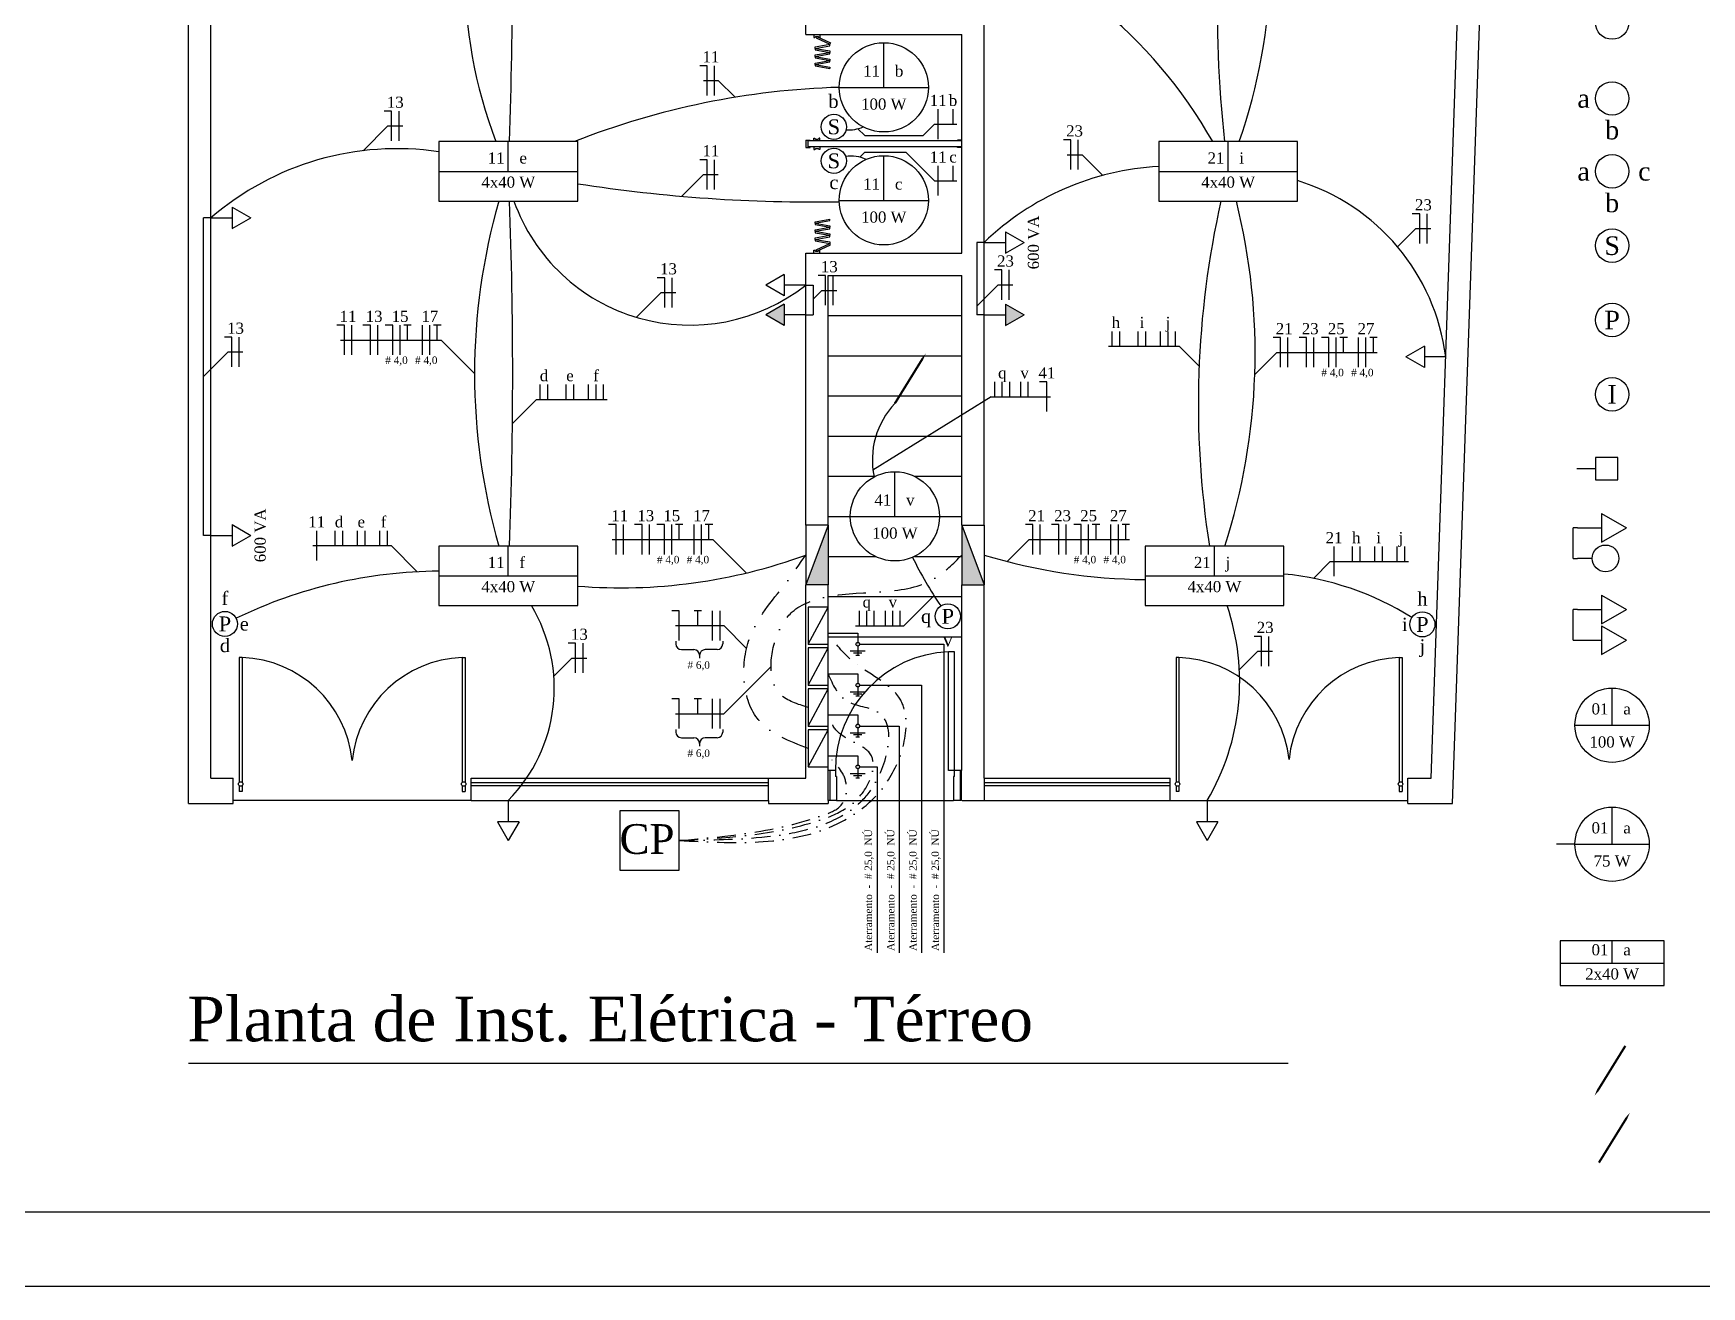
# Model space of a CAD drawing. Header units: millimetres. Extents: x 8900 to 13100, y 733 to 4033.
# Drawn here: x 10022 to 11143, y 733 to 1576 of the extents above; entities that cross this region are included whole.
import ezdxf
from ezdxf.enums import TextEntityAlignment as Align

# ---------------------------------------------------------------- set-up
doc = ezdxf.new("R2010")
doc.units = ezdxf.units.MM
doc.linetypes.add('DASHDOT', pattern=[25.4, 12.7, -6.35, 0, -6.35])
for name, color, linetype in [('001 - 0.350 Color', 1, 'Continuous'), ('002 - 0.150', 2, 'Continuous'), ('003 - 0.250', 3, 'Continuous'), ('004 - 0.350', 4, 'Continuous'), ('005 - 0.350 Color', 5, 'Continuous'), ('006 - 0.500', 6, 'Continuous'), ('010 - 0.050', 10, 'Continuous'), ('014 - 1.000', 14, 'Continuous')]:
    doc.layers.add(name, color=color, linetype=linetype)
doc.styles.add('style1', font='BOOKOS.TTF')
doc.styles.add('style2', font='BOOKOSBI.TTF')

msp = doc.modelspace()

# ---------------------------------------------------------------- hatches: boundary and pattern name
at = {"layer": '001 - 0.350 Color', "ltscale": 2.5}
for points in [[(10514.07, 1386.42), (10526.54, 1379.22), (10526.54, 1393.62)], [(10675.34, 1379.22), (10687.81, 1386.42), (10675.34, 1393.62)]]:
    msp.add_hatch(color=256, dxfattribs=at).paths.add_polyline_path(points)
at = {"layer": '006 - 0.500', "ltscale": 2.5}
for points in [[(10540.94, 1204.94), (10555.94, 1204.94), (10555.94, 1244.94)], [(10645.94, 1244.94), (10645.94, 1204.94), (10660.94, 1204.94)]]:
    msp.add_hatch(color=256, dxfattribs=at).paths.add_polyline_path(points)
h = msp.add_hatch(color=256, dxfattribs=at)
h.paths.add_polyline_path([(10577.19, 1164.94, 1), (10574.69, 1164.94, 1)])
h.paths.add_polyline_path([(10577.19, 1137.44, 1), (10574.69, 1137.44, 1)])
h.paths.add_polyline_path([(10577.19, 1109.94, 1), (10574.69, 1109.94, 1)])
h.paths.add_polyline_path([(10577.19, 1082.44, 1), (10574.69, 1082.44, 1)])

# ---------------------------------------------------------------- linework, layer by layer
at = {"layer": '001 - 0.350 Color', "ltscale": 2.5}
for p, q in [((10155.34, 1458.82), (10155.34, 1444.42)), ((10155.34, 1458.82), (10167.81, 1451.62)), ((10140.94, 1451.62), (10155.34, 1451.62)), ((10155.34, 1444.42), (10167.81, 1451.62)), ((10675.34, 1442.35), (10687.81, 1435.15)), ((10675.34, 1442.35), (10675.34, 1427.95)), ((10660.94, 1435.15), (10675.34, 1435.15)), ((10675.34, 1427.95), (10687.81, 1435.15)), ((10526.54, 1413.62), (10514.07, 1406.42)), ((10526.54, 1413.62), (10526.54, 1399.22)), ((10526.54, 1399.22), (10514.07, 1406.42)), ((10540.94, 1406.42), (10526.54, 1406.42)), ((10526.54, 1393.62), (10514.07, 1386.42)), ((10526.54, 1393.62), (10526.54, 1379.22)), ((10675.34, 1393.62), (10687.81, 1386.42)), ((10675.34, 1393.62), (10675.34, 1379.22)), ((10526.54, 1379.22), (10514.07, 1386.42)), ((10540.94, 1386.42), (10526.54, 1386.42)), ((10660.94, 1386.42), (10675.34, 1386.42)), ((10675.34, 1379.22), (10687.81, 1386.42)), ((10956.94, 1365.36), (10944.47, 1358.16)), ((10956.94, 1350.96), (10944.47, 1358.16)), ((10956.94, 1365.36), (10956.94, 1350.96)), ((10971.34, 1358.16), (10956.94, 1358.16)), ((11086.97, 1290.48), (11071.97, 1290.48)), ((11071.97, 1290.48), (11071.97, 1275.48)), ((11086.97, 1275.48), (11086.97, 1290.48)), ((11071.97, 1282.98), (11059.47, 1282.98)), ((11071.97, 1275.48), (11086.97, 1275.48)), ((10155.34, 1245.37), (10167.81, 1238.17)), ((10155.34, 1245.37), (10155.34, 1230.97)), ((11076.17, 1252.89), (11076.17, 1233.69)), ((11076.17, 1252.89), (11092.8, 1243.29)), ((10140.94, 1238.17), (10155.34, 1238.17)), ((10155.34, 1230.97), (10167.81, 1238.17)), ((11059.97, 1243.29), (11076.17, 1243.29)), ((11076.17, 1233.69), (11092.8, 1243.29)), ((11076.17, 1197.89), (11092.8, 1188.29)), ((11076.17, 1197.89), (11076.17, 1178.69)), ((11059.97, 1188.29), (11076.17, 1188.29)), ((11076.17, 1178.69), (11092.8, 1188.29)), ((11059.97, 1167.67), (11076.17, 1167.67)), ((11076.17, 1177.27), (11076.17, 1158.07)), ((11076.17, 1177.27), (11092.8, 1167.67)), ((11076.17, 1158.07), (11092.8, 1167.67)), ((10340.94, 1059.94), (10340.94, 1045.54)), ((10810.94, 1059.94), (10810.94, 1045.54)), ((10333.74, 1045.54), (10340.94, 1033.07)), ((10348.14, 1045.54), (10333.74, 1045.54)), ((10348.14, 1045.54), (10340.94, 1033.07)), ((10803.74, 1045.54), (10810.94, 1033.07)), ((10818.14, 1045.54), (10803.74, 1045.54)), ((10818.14, 1045.54), (10810.94, 1033.07))]:
    msp.add_line(p, q, dxfattribs=at)
msp.add_circle((11078.77, 1222.67), 9, dxfattribs=at)
at = {"layer": '002 - 0.150', "ltscale": 2.5}
for p, q in [((10125.94, 1057.94), (10125.94, 1909.94)), ((10140.94, 1074.94), (10140.94, 1899.4)), ((10975.87, 1057.94), (11004.53, 1878.61)), ((10961.45, 1074.94), (10989.19, 1869.15)), ((10540.94, 1574.94), (10540.94, 1796.41)), ((10660.94, 1244.94), (10660.94, 1595.14)), ((10540.94, 1574.94), (10645.94, 1574.94)), ((10645.94, 1427.94), (10645.94, 1574.94)), ((10540.94, 1427.94), (10645.94, 1427.94)), ((10540.94, 1244.94), (10540.94, 1427.94)), ((10555.94, 1412.94), (10645.94, 1412.94)), ((10555.94, 1244.94), (10555.94, 1412.94)), ((10645.94, 1244.94), (10645.94, 1412.94)), ((10555.94, 1385.94), (10645.94, 1385.94)), ((10555.94, 1358.94), (10645.94, 1358.94)), ((10555.94, 1331.94), (10645.94, 1331.94)), ((10555.94, 1304.94), (10645.94, 1304.94)), ((10555.94, 1277.94), (10587.86, 1277.94)), ((10614.02, 1277.94), (10645.94, 1277.94)), ((10555.94, 1250.94), (10570.94, 1250.94)), ((10630.94, 1250.94), (10645.94, 1250.94)), ((10555.94, 1223.94), (10587.86, 1223.94)), ((10614.02, 1223.94), (10645.94, 1223.94)), ((10540.94, 1074.94), (10540.94, 1204.94)), ((10555.94, 1189.94), (10555.94, 1204.94)), ((10645.94, 1079.94), (10645.94, 1204.94)), ((10660.94, 1074.94), (10660.94, 1204.94)), ((10555.94, 1196.94), (10645.94, 1196.94)), ((10555.94, 1169.94), (10645.94, 1169.94)), ((10555.94, 1162.44), (10555.94, 1164.94)), ((10577.19, 1164.94), (10633.88, 1164.94)), ((10555.94, 1134.94), (10555.94, 1137.44)), ((10577.19, 1137.44), (10618.88, 1137.44)), ((10555.94, 1107.44), (10555.94, 1109.94)), ((10577.19, 1109.94), (10603.88, 1109.94)), ((10555.94, 1079.94), (10555.94, 1082.44)), ((10556.14, 1079.94), (10555.94, 1079.94)), ((10577.19, 1082.44), (10588.88, 1082.44)), ((10645.74, 1079.94), (10645.94, 1079.94)), ((10140.94, 1074.94), (10155.94, 1074.94)), ((10155.94, 1057.94), (10155.94, 1074.94)), ((10315.94, 1074.94), (10540.94, 1074.94)), ((10315.94, 1059.94), (10315.94, 1074.94)), ((10515.94, 1059.94), (10515.94, 1074.94)), ((10660.94, 1074.94), (10660.94, 1059.94)), ((10660.94, 1074.94), (10785.94, 1074.94)), ((10785.94, 1059.94), (10785.94, 1074.94)), ((10945.94, 1074.94), (10961.45, 1074.94)), ((10945.94, 1057.94), (10945.94, 1074.94)), ((10125.94, 1057.94), (10155.94, 1057.94)), ((10315.94, 1059.94), (10155.94, 1059.94)), ((10155.94, 1059.94), (10155.94, 1059.94)), ((10315.94, 1059.94), (10515.94, 1059.94)), ((10515.94, 1059.94), (10515.94, 1057.94)), ((10515.94, 1057.94), (10555.94, 1057.94)), ((10555.94, 1059.94), (10556.14, 1059.94)), ((10555.94, 1059.94), (10555.94, 1057.94)), ((10555.94, 1059.94), (10556.14, 1059.94)), ((10561.64, 1059.94), (10640.24, 1059.94)), ((10646.24, 1059.94), (10785.94, 1059.94)), ((10785.94, 1059.94), (10945.94, 1059.94)), ((10945.94, 1057.94), (10975.87, 1057.94))]:
    msp.add_line(p, q, dxfattribs=at)
at = {"layer": '002 - 0.150', "ltscale": 100}
for p, q in [((10633.88, 1164.94), (10633.88, 957.33)), ((10618.88, 1137.44), (10618.88, 957.33)), ((10603.88, 1109.94), (10603.88, 957.33)), ((10588.88, 1082.44), (10588.88, 957.33))]:
    msp.add_line(p, q, dxfattribs=at)
at = {"layer": '002 - 0.150'}
for p, q in [((10556.14, 1059.94), (10556.14, 1079.94)), ((10645.74, 1059.94), (10645.74, 1079.94)), ((13099.75, 732.94), (9024.75, 732.94))]:
    msp.add_line(p, q, dxfattribs=at)
at = {"layer": '003 - 0.250', "ltscale": 2.5}
for p, q in [((10472.17, 1543.96), (10482.17, 1543.96)), ((10493.39, 1532.74), (10482.17, 1543.96)), ((10627.5, 1514.66), (10619.93, 1507.1)), ((10627.5, 1514.66), (10642.5, 1514.66)), ((10243.36, 1496.85), (10259.96, 1513.45)), ((10259.96, 1513.45), (10269.96, 1513.45)), ((10580.62, 1507.1), (10576.07, 1511.65)), ((10580.62, 1507.1), (10619.93, 1507.1)), ((10580.62, 1495.79), (10577.37, 1492.54)), ((10580.62, 1495.79), (10608.3, 1495.79)), ((10627.5, 1476.6), (10608.3, 1495.79)), ((10716.73, 1494.15), (10726.73, 1494.15)), ((10740.65, 1480.23), (10726.73, 1494.15)), ((10457.59, 1466.2), (10472.17, 1480.78)), ((10472.17, 1480.78), (10482.17, 1480.78)), ((10627.5, 1476.6), (10642.5, 1476.6)), ((10938.96, 1432.12), (10951.3, 1444.46)), ((10951.3, 1444.46), (10961.3, 1444.46)), ((10545.94, 1396.99), (10551.81, 1402.86)), ((10551.81, 1402.86), (10561.81, 1402.86)), ((10655.94, 1392.32), (10670.28, 1406.66)), ((10670.28, 1406.66), (10680.28, 1406.66)), ((10427.04, 1384.83), (10443.64, 1401.43)), ((10443.64, 1401.43), (10453.64, 1401.43)), ((10228.2, 1369.46), (10295.7, 1369.46)), ((10295.7, 1369.46), (10318.22, 1346.94)), ((10135.94, 1344.89), (10152.54, 1361.49)), ((10152.54, 1361.49), (10162.54, 1361.49)), ((10744.57, 1365.33), (10792.07, 1365.33)), ((10792.07, 1365.33), (10805.51, 1351.9)), ((10857.68, 1361.17), (10842.91, 1346.4)), ((10857.68, 1361.17), (10925.18, 1361.17)), ((10359.94, 1329.57), (10343.71, 1313.35)), ((10359.94, 1329.57), (10407.44, 1329.57)), ((10665.62, 1331.43), (10586.18, 1281.99)), ((10665.62, 1331.43), (10705.62, 1331.43)), ((10410.89, 1235.38), (10478.39, 1235.38)), ((10478.39, 1235.38), (10500.91, 1212.86)), ((10691.17, 1235.38), (10676.41, 1220.61)), ((10691.17, 1235.38), (10758.67, 1235.38)), ((10209.6, 1231.25), (10262.1, 1231.25)), ((10262.1, 1231.25), (10279.69, 1213.66)), ((10893.71, 1220.61), (10882.33, 1209.23)), ((10893.71, 1220.61), (10946.21, 1220.61)), ((10627.2, 1197.58), (10607, 1177.38)), ((10453.36, 1177.51), (10485.86, 1177.51)), ((10453.58, 1166.99), (10453.58, 1165.11)), ((10485.17, 1166.99), (10485.17, 1165.11)), ((10485.86, 1177.51), (10501.19, 1162.18)), ((10574.5, 1177.38), (10607, 1177.38)), ((10371.58, 1143.49), (10383.74, 1155.66)), ((10383.74, 1155.66), (10393.74, 1155.66)), ((10457.36, 1161.33), (10465.81, 1161.33)), ((10469.58, 1157.56), (10469.58, 1155.67)), ((10469.58, 1157.56), (10469.58, 1155.67)), ((10481.39, 1161.33), (10473.35, 1161.33)), ((10832.55, 1147.91), (10844.9, 1160.25)), ((10844.9, 1160.25), (10854.9, 1160.25)), ((10485.86, 1118.23), (10517.62, 1149.99)), ((10453.36, 1118.23), (10485.86, 1118.23)), ((10453.58, 1107.71), (10453.58, 1105.83)), ((10457.36, 1102.05), (10465.81, 1102.05)), ((10481.39, 1102.05), (10473.35, 1102.05)), ((10485.17, 1107.71), (10485.17, 1105.83)), ((10469.58, 1098.28), (10469.58, 1096.39)), ((10469.58, 1098.28), (10469.58, 1096.39))]:
    msp.add_line(p, q, dxfattribs=at)
for centre, start, end in [((10457.36, 1165.11), 180, 270), ((10465.81, 1157.56), 0, 90), ((10473.35, 1157.56), 90, 180), ((10481.39, 1165.11), 270, 0), ((10457.36, 1105.83), 180, 270), ((10465.81, 1098.28), 0, 90), ((10473.35, 1098.28), 90, 180), ((10481.39, 1105.83), 270, 0)]:
    msp.add_arc(centre, 3.77, start, end, dxfattribs=at)
at = {"layer": '004 - 0.350', "ltscale": 2.5}
for p, q in [((10135.94, 1238.17), (10135.94, 1451.62)), ((10140.94, 1451.62), (10135.94, 1451.62)), ((10660.94, 1435.15), (10655.94, 1435.15)), ((10655.94, 1435.15), (10655.94, 1386.42)), ((10540.94, 1406.42), (10545.94, 1406.42)), ((10545.94, 1406.42), (10545.94, 1386.42)), ((10540.94, 1386.42), (10545.94, 1386.42)), ((10660.94, 1386.42), (10655.94, 1386.42)), ((10140.94, 1238.17), (10135.94, 1238.17)), ((11056.97, 1222.67), (11056.97, 1243.29)), ((11059.97, 1243.29), (11056.97, 1243.29)), ((11056.97, 1222.67), (11059.97, 1222.67)), ((11059.97, 1188.29), (11056.97, 1188.29)), ((11056.97, 1167.67), (11056.97, 1188.29)), ((11056.97, 1167.67), (11059.97, 1167.67))]:
    msp.add_line(p, q, dxfattribs=at)
for points in [[(10621.63, 1360.44, 0, 7.5, 0), (10609.81, 1341.3, 1.5, 1.5, 0), (10600.94, 1326.94, 1.5, 1.5, 0)], [(11071.4, 861.34, 0, 7.5, 0), (11083.22, 880.48, 1.5, 1.5, 0), (11092.09, 894.83, 1.5, 1.5, 0)], [(11095.05, 849.83, 0, 7.5, 0), (11083.22, 830.69, 1.5, 1.5, 0), (11074.35, 816.34, 1.5, 1.5, 0)]]:
    msp.add_lwpolyline(points, format="xyseb", dxfattribs=at)
for centre, radius, start, end in [((10638.89, 1618.94), 327.52, 159.25608, 200.74392), ((7029.36, 1618.94), 3314.37, 357.99421, 2.00579), ((11634.22, 1591.73), 816.5, 169.89765, 186.24293), ((10459.33, 1631.47), 394.68, 340.99502, 15.1999), ((10535.65, 1345.21), 320.46, 29.48577, 72.87841), ((10578.4, 1014.17), 525.49, 91.63186, 111.54625), ((10569.7, 1534.96), 24.16, 266.1288, 293.94996), ((10266.07, 1306.86), 191.34, 81.52012, 130.8404), ((10571.65, 1470.39), 22.87, 64.26962, 99.71267), ((10788.6, 1302.43), 184.15, 93.19286, 133.88645), ((10546.49, 2499.98), 1037.6, 261.19142, 270.93701), ((10829.64, 1340.18), 142.84, 7.23002, 72.89573), ((10736.54, 1346.94), 418.33, 163.90046, 196.09954), ((7212.92, 1346.94), 3130.97, 357.87666, 2.12334), ((10463.19, 1505.37), 125.84, 199.69911, 308.1579), ((11427.03, 1326.43), 622.05, 167.32187, 188.82998), ((10420.77, 1360.46), 422.38, 342.14258, 14.04275), ((10640.83, 1288.94), 55.09, 136.39037, 192.01131), ((10416.72, 1563.97), 361.07, 265.37363, 290.12314), ((10772.19, 1592.05), 383.59, 253.14075, 269.54479), ((10296.32, 896.13), 317.96, 90.36736, 115.80232), ((10844.06, 1016.31), 196.68, 57.89892, 84.63386), ((10264.29, 1135.44), 107.59, 315.43233, 31.05785), ((10675.4, 1139.88), 157.36, 329.46922, 18.93684)]:
    msp.add_arc(centre, radius, start, end, dxfattribs=at)
at = {"layer": '004 - 0.350', "ltscale": 100}
msp.add_arc((10868.74, 1349.61), 285.4, 206.25074, 213.84356, dxfattribs=at)
at = {"layer": '004 - 0.350', "linetype": 'DASHDOT', "ltscale": 1.5}
for points in [[(10542.61, 1094.94), (10509.54, 1113.65), (10503.15, 1168.78), (10526.97, 1205.34), (10540.94, 1224.94)], [(10542.61, 1122.44), (10523.93, 1131.27), (10522.21, 1172.31), (10531.92, 1186.69), (10555.94, 1196.94), (10627.8, 1209.36), (10645.94, 1224.94)]]:
    msp.add_spline(points, degree=3, dxfattribs=at)
at = {"layer": '004 - 0.350', "linetype": 'DASHDOT'}
for points in [[(10455.94, 1032.94), (10558.69, 1042.56), (10597.55, 1075.31), (10603.62, 1129.3), (10572.54, 1153.41), (10555.94, 1172.44)], [(10555.94, 1144.94), (10568.48, 1126.9), (10589.51, 1119.26), (10585.97, 1069.02), (10561.28, 1047.34), (10503.85, 1034.36), (10455.94, 1032.94)], [(10455.94, 1032.94), (10545.96, 1045.21), (10581.28, 1068.17), (10585.11, 1089.85), (10561.71, 1106.85), (10555.94, 1117.44)], [(10455.94, 1032.94), (10553.56, 1050.3), (10564.69, 1056.69), (10568.09, 1071.57), (10555.94, 1089.94)]]:
    msp.add_spline(points, degree=3, dxfattribs=at)
at = {"layer": '005 - 0.350 Color', "ltscale": 2.5}
for p, q in [((10593.44, 1539.44), (10593.44, 1569.44)), ((10563.44, 1539.44), (10623.44, 1539.44)), ((10340.94, 1482.94), (10340.94, 1502.94)), ((10593.44, 1463.44), (10593.44, 1493.44)), ((10825, 1482.94), (10825, 1502.94)), ((10294.28, 1482.94), (10387.59, 1482.94)), ((10778.34, 1482.94), (10871.65, 1482.94)), ((10563.44, 1463.44), (10623.44, 1463.44)), ((10600.94, 1250.94), (10600.94, 1280.94)), ((10570.94, 1250.94), (10630.94, 1250.94)), ((10340.94, 1210.94), (10340.94, 1230.94)), ((10815.8, 1210.94), (10815.8, 1230.94)), ((10294.28, 1210.94), (10387.59, 1210.94)), ((10769.14, 1210.94), (10862.45, 1210.94)), ((11083.22, 1110.48), (11083.22, 1135.48)), ((11058.22, 1110.48), (11108.22, 1110.48)), ((11083.22, 1030.48), (11083.22, 1055.48)), ((11058.22, 1030.48), (11045.72, 1030.48)), ((11058.22, 1030.48), (11108.22, 1030.48)), ((11083.22, 950.48), (11083.22, 965.48)), ((11048.22, 950.48), (11118.22, 950.48))]:
    msp.add_line(p, q, dxfattribs=at)
for points in [[(10294.28, 1462.95), (10387.59, 1462.95), (10387.59, 1502.94), (10294.28, 1502.94)], [(10778.34, 1462.95), (10871.65, 1462.95), (10871.65, 1502.94), (10778.34, 1502.94)], [(10294.28, 1190.95), (10387.59, 1190.95), (10387.59, 1230.94), (10294.28, 1230.94)], [(10769.14, 1190.95), (10862.45, 1190.95), (10862.45, 1230.94), (10769.14, 1230.94)], [(11048.22, 935.48), (11118.22, 935.48), (11118.22, 965.48), (11048.22, 965.48)]]:
    msp.add_lwpolyline(points, close=True, dxfattribs=at)
for centre, radius in [((11083.22, 1582.98), 11.25), ((10593.44, 1539.44), 30), ((11083.22, 1531.98), 11.25), ((10559.88, 1512.88), 8.44), ((10559.88, 1490.01), 8.44), ((10593.44, 1463.44), 30), ((11083.22, 1482.98), 11.25), ((11083.22, 1432.98), 11.25), ((11083.22, 1382.98), 11.25), ((11083.22, 1332.98), 11.25), ((10600.94, 1250.94), 30), ((10636.5, 1183.73), 8.44), ((10150.38, 1178.62), 8.44), ((10955.63, 1178.28), 8.44), ((11083.22, 1110.48), 25), ((11083.22, 1030.48), 25)]:
    msp.add_circle(centre, radius, dxfattribs=at)
at = {"layer": '006 - 0.500', "ltscale": 2.5}
for p, q in [((10474.67, 1553.96), (10469.67, 1553.96)), ((10474.67, 1533.96), (10474.67, 1553.96)), ((10479.67, 1533.96), (10479.67, 1553.96)), ((10262.46, 1523.45), (10257.46, 1523.45)), ((10262.46, 1503.45), (10262.46, 1523.45)), ((10267.46, 1503.45), (10267.46, 1523.45)), ((10630, 1504.66), (10630, 1524.66)), ((10640, 1514.66), (10640, 1524.66)), ((10719.23, 1504.15), (10714.23, 1504.15)), ((10719.23, 1484.15), (10719.23, 1504.15)), ((10724.23, 1484.15), (10724.23, 1504.15)), ((10474.67, 1490.78), (10469.67, 1490.78)), ((10474.67, 1470.78), (10474.67, 1490.78)), ((10479.67, 1470.78), (10479.67, 1490.78)), ((10630, 1466.6), (10630, 1486.6)), ((10640, 1476.6), (10640, 1486.6)), ((10953.8, 1454.46), (10948.8, 1454.46)), ((10953.8, 1434.46), (10953.8, 1454.46)), ((10958.8, 1434.46), (10958.8, 1454.46)), ((10672.78, 1416.66), (10667.78, 1416.66)), ((10672.78, 1396.66), (10672.78, 1416.66)), ((10677.78, 1396.66), (10677.78, 1416.66)), ((10446.14, 1411.43), (10441.14, 1411.43)), ((10446.14, 1391.43), (10446.14, 1411.43)), ((10451.14, 1391.43), (10451.14, 1411.43)), ((10554.31, 1412.86), (10549.31, 1412.86)), ((10554.31, 1392.86), (10554.31, 1412.86)), ((10559.31, 1392.86), (10559.31, 1412.86)), ((10155.04, 1371.49), (10150.04, 1371.49)), ((10155.04, 1351.49), (10155.04, 1371.49)), ((10160.04, 1351.49), (10160.04, 1371.49)), ((10230.7, 1379.46), (10225.7, 1379.46)), ((10230.7, 1359.46), (10230.7, 1379.46)), ((10235.7, 1359.46), (10235.7, 1379.46)), ((10248.2, 1379.46), (10243.2, 1379.46)), ((10248.2, 1359.46), (10248.2, 1379.46)), ((10253.2, 1359.46), (10253.2, 1379.46)), ((10263.2, 1379.46), (10258.2, 1379.46)), ((10263.2, 1359.46), (10263.2, 1379.46)), ((10268.2, 1359.46), (10268.2, 1379.46)), ((10275.7, 1379.46), (10270.7, 1379.46)), ((10273.2, 1369.46), (10273.2, 1379.46)), ((10283.2, 1359.46), (10283.2, 1379.46)), ((10288.2, 1359.46), (10288.2, 1379.46)), ((10295.7, 1379.46), (10290.7, 1379.46)), ((10293.2, 1369.46), (10293.2, 1379.46)), ((10747.07, 1365.33), (10747.07, 1375.33)), ((10752.07, 1365.33), (10752.07, 1375.33)), ((10764.57, 1365.33), (10764.57, 1375.33)), ((10769.57, 1365.33), (10769.57, 1375.33)), ((10779.57, 1365.33), (10779.57, 1375.33)), ((10784.57, 1365.33), (10784.57, 1375.33)), ((10789.57, 1365.33), (10789.57, 1375.33)), ((10860.18, 1371.17), (10855.18, 1371.17)), ((10860.18, 1351.17), (10860.18, 1371.17)), ((10865.18, 1351.17), (10865.18, 1371.17)), ((10877.68, 1371.17), (10872.68, 1371.17)), ((10877.68, 1351.17), (10877.68, 1371.17)), ((10882.68, 1351.17), (10882.68, 1371.17)), ((10892.68, 1371.17), (10887.68, 1371.17)), ((10892.68, 1351.17), (10892.68, 1371.17)), ((10897.68, 1351.17), (10897.68, 1371.17)), ((10905.18, 1371.17), (10900.18, 1371.17)), ((10902.68, 1361.17), (10902.68, 1371.17)), ((10912.68, 1351.17), (10912.68, 1371.17)), ((10917.68, 1351.17), (10917.68, 1371.17)), ((10925.18, 1371.17), (10920.18, 1371.17)), ((10922.68, 1361.17), (10922.68, 1371.17)), ((10362.44, 1329.57), (10362.44, 1339.57)), ((10367.44, 1329.57), (10367.44, 1339.57)), ((10379.94, 1329.57), (10379.94, 1339.57)), ((10384.94, 1329.57), (10384.94, 1339.57)), ((10394.94, 1329.57), (10394.94, 1339.57)), ((10399.94, 1329.57), (10399.94, 1339.57)), ((10404.94, 1329.57), (10404.94, 1339.57)), ((10668.12, 1331.43), (10668.12, 1341.43)), ((10673.12, 1331.43), (10673.12, 1341.43)), ((10678.12, 1331.43), (10678.12, 1341.43)), ((10685.62, 1331.43), (10685.62, 1341.43)), ((10690.62, 1331.43), (10690.62, 1341.43)), ((10703.12, 1341.43), (10698.12, 1341.43)), ((10703.12, 1321.43), (10703.12, 1341.43)), ((10413.39, 1245.38), (10408.39, 1245.38)), ((10413.39, 1225.38), (10413.39, 1245.38)), ((10418.39, 1225.38), (10418.39, 1245.38)), ((10430.89, 1245.38), (10425.89, 1245.38)), ((10430.89, 1225.38), (10430.89, 1245.38)), ((10435.89, 1225.38), (10435.89, 1245.38)), ((10445.89, 1245.38), (10440.89, 1245.38)), ((10445.89, 1225.38), (10445.89, 1245.38)), ((10450.89, 1225.38), (10450.89, 1245.38)), ((10458.39, 1245.38), (10453.39, 1245.38)), ((10455.89, 1235.38), (10455.89, 1245.38)), ((10465.89, 1225.38), (10465.89, 1245.38)), ((10470.89, 1225.38), (10470.89, 1245.38)), ((10478.39, 1245.38), (10473.39, 1245.38)), ((10475.89, 1235.38), (10475.89, 1245.38)), ((10693.67, 1245.38), (10688.67, 1245.38)), ((10693.67, 1225.38), (10693.67, 1245.38)), ((10698.67, 1225.38), (10698.67, 1245.38)), ((10711.17, 1245.38), (10706.17, 1245.38)), ((10711.17, 1225.38), (10711.17, 1245.38)), ((10716.17, 1225.38), (10716.17, 1245.38)), ((10726.17, 1245.38), (10721.17, 1245.38)), ((10726.17, 1225.38), (10726.17, 1245.38)), ((10731.17, 1225.38), (10731.17, 1245.38)), ((10738.67, 1245.38), (10733.67, 1245.38)), ((10736.17, 1235.38), (10736.17, 1245.38)), ((10746.17, 1225.38), (10746.17, 1245.38)), ((10751.17, 1225.38), (10751.17, 1245.38)), ((10758.67, 1245.38), (10753.67, 1245.38)), ((10756.17, 1235.38), (10756.17, 1245.38)), ((10212.1, 1221.25), (10212.1, 1241.25)), ((10224.6, 1231.25), (10224.6, 1241.25)), ((10229.6, 1231.25), (10229.6, 1241.25)), ((10239.6, 1231.25), (10239.6, 1241.25)), ((10244.6, 1231.25), (10244.6, 1241.25)), ((10254.6, 1231.25), (10254.6, 1241.25)), ((10259.6, 1231.25), (10259.6, 1241.25)), ((10555.94, 1244.94), (10540.94, 1204.94)), ((10555.94, 1244.94), (10540.94, 1244.94)), ((10645.94, 1244.94), (10660.94, 1204.94)), ((10645.94, 1244.94), (10660.94, 1244.94)), ((10896.21, 1210.61), (10896.21, 1230.61)), ((10908.71, 1220.61), (10908.71, 1230.61)), ((10913.71, 1220.61), (10913.71, 1230.61)), ((10923.71, 1220.61), (10923.71, 1230.61)), ((10928.71, 1220.61), (10928.71, 1230.61)), ((10938.71, 1220.61), (10938.71, 1230.61)), ((10943.71, 1220.61), (10943.71, 1230.61)), ((10555.94, 1204.94), (10540.94, 1204.94)), ((10645.94, 1204.94), (10660.94, 1204.94)), ((10455.86, 1187.51), (10450.86, 1187.51)), ((10455.86, 1167.51), (10455.86, 1187.51)), ((10470.86, 1187.51), (10465.86, 1187.51)), ((10468.36, 1177.51), (10468.36, 1187.51)), ((10478.36, 1167.51), (10478.36, 1187.51)), ((10483.36, 1167.51), (10483.36, 1187.51)), ((10577, 1177.38), (10577, 1187.38)), ((10582, 1177.38), (10582, 1187.38)), ((10587, 1177.38), (10587, 1187.38)), ((10594.5, 1177.38), (10594.5, 1187.38)), ((10599.5, 1177.38), (10599.5, 1187.38)), ((10604.5, 1177.38), (10604.5, 1187.38)), ((10847.4, 1170.25), (10842.4, 1170.25)), ((10847.4, 1150.25), (10847.4, 1170.25)), ((10852.4, 1150.25), (10852.4, 1170.25)), ((10386.24, 1165.66), (10381.24, 1165.66)), ((10386.24, 1145.66), (10386.24, 1165.66)), ((10391.24, 1145.66), (10391.24, 1165.66)), ((10455.86, 1128.23), (10450.86, 1128.23)), ((10455.86, 1108.23), (10455.86, 1128.23)), ((10470.86, 1128.23), (10465.86, 1128.23)), ((10468.36, 1118.23), (10468.36, 1128.23)), ((10478.36, 1108.23), (10478.36, 1128.23)), ((10483.36, 1108.23), (10483.36, 1128.23))]:
    msp.add_line(p, q, dxfattribs=at)
at = {"layer": '006 - 0.500', "ltscale": 100}
for p, q in [((10540.94, 1244.94), (10540.94, 1204.94)), ((10555.94, 1244.94), (10555.94, 1204.94)), ((10645.94, 1244.94), (10645.94, 1204.94)), ((10660.94, 1244.94), (10660.94, 1204.94)), ((10542.61, 1164.94), (10555.94, 1189.94)), ((10555.94, 1172.44), (10575.94, 1172.44)), ((10575.94, 1172.44), (10575.94, 1166.19)), ((10542.61, 1137.44), (10555.94, 1162.44)), ((10580.94, 1160.25), (10570.94, 1160.25)), ((10578.75, 1158.94), (10573.13, 1158.94)), ((10577.19, 1157.44), (10574.69, 1157.44)), ((10575.94, 1163.69), (10575.94, 1157.44)), ((10555.94, 1144.94), (10575.94, 1144.94)), ((10575.94, 1144.94), (10575.94, 1138.69)), ((10542.61, 1109.94), (10555.94, 1134.94)), ((10575.94, 1136.19), (10575.94, 1129.94)), ((10580.94, 1132.75), (10570.94, 1132.75)), ((10578.75, 1131.44), (10573.13, 1131.44)), ((10577.19, 1129.94), (10574.69, 1129.94)), ((10555.94, 1117.44), (10575.94, 1117.44)), ((10575.94, 1117.44), (10575.94, 1111.19)), ((10542.61, 1082.44), (10555.94, 1107.44)), ((10580.94, 1105.25), (10570.94, 1105.25)), ((10578.75, 1103.94), (10573.13, 1103.94)), ((10577.19, 1102.44), (10574.69, 1102.44)), ((10575.94, 1108.69), (10575.94, 1102.44)), ((10555.94, 1089.94), (10575.94, 1089.94)), ((10575.94, 1089.94), (10575.94, 1083.69)), ((10580.94, 1077.75), (10570.94, 1077.75)), ((10575.94, 1081.19), (10575.94, 1074.94)), ((10578.75, 1076.44), (10573.13, 1076.44)), ((10577.19, 1074.94), (10574.69, 1074.94))]:
    msp.add_line(p, q, dxfattribs=at)
at = {"layer": '006 - 0.500'}
msp.add_line((10865.36, 882.94), (10125.94, 882.94), dxfattribs=at)
at = {"layer": '006 - 0.500', "ltscale": 100}
for points in [[(10542.61, 1164.94), (10555.94, 1164.94), (10555.94, 1189.94), (10542.61, 1189.94)], [(10542.61, 1137.44), (10555.94, 1137.44), (10555.94, 1162.44), (10542.61, 1162.44)], [(10542.61, 1109.94), (10555.94, 1109.94), (10555.94, 1134.94), (10542.61, 1134.94)], [(10542.61, 1082.44), (10555.94, 1082.44), (10555.94, 1107.44), (10542.61, 1107.44)]]:
    msp.add_lwpolyline(points, close=True, dxfattribs=at)
at = {"layer": '006 - 0.500', "ltscale": 2.5}
msp.add_lwpolyline([(10415.94, 1012.94), (10455.94, 1012.94), (10455.94, 1052.94), (10415.94, 1052.94)], close=True, dxfattribs=at)
at = {"layer": '006 - 0.500', "ltscale": 100}
for centre in [(10575.94, 1164.94), (10575.94, 1137.44), (10575.94, 1109.94), (10575.94, 1082.44)]:
    msp.add_circle(centre, 1.25, dxfattribs=at)
at = {"layer": '010 - 0.050', "ltscale": 2.5}
for p, q in [((10546.44, 1574.94), (10546.44, 1572.94)), ((10546.44, 1572.94), (10546.94, 1572.94)), ((10546.94, 1572.94), (10547.65, 1573.65)), ((10547.65, 1573.65), (10549.23, 1573.65)), ((10548.44, 1573.65), (10548.02, 1572.75)), ((10548.02, 1572.75), (10557.08, 1568.52)), ((10548.44, 1573.65), (10557.5, 1569.43)), ((10549.94, 1572.94), (10549.23, 1573.65)), ((10550.44, 1572.94), (10549.94, 1572.94)), ((10550.44, 1574.94), (10550.44, 1572.94)), ((10547.22, 1566.65), (10557.07, 1568.39)), ((10547.39, 1565.67), (10547.22, 1566.65)), ((10547.39, 1565.67), (10547.22, 1564.68)), ((10547.22, 1564.68), (10557.07, 1562.94)), ((10547.22, 1561.21), (10557.07, 1562.94)), ((10547.39, 1560.22), (10547.22, 1561.21)), ((10547.39, 1560.22), (10547.22, 1559.24)), ((10547.39, 1565.67), (10557.24, 1567.4)), ((10547.39, 1565.67), (10557.24, 1563.93)), ((10547.39, 1560.22), (10557.24, 1561.96)), ((10547.39, 1560.22), (10557.24, 1558.49)), ((10557.24, 1567.4), (10557.07, 1568.39)), ((10557.24, 1563.93), (10557.07, 1562.94)), ((10557.24, 1561.96), (10557.07, 1562.94)), ((10557.5, 1569.43), (10557.08, 1568.52)), ((10547.22, 1559.24), (10557.07, 1557.5)), ((10547.22, 1555.77), (10557.07, 1557.5)), ((10547.39, 1554.78), (10547.22, 1555.77)), ((10547.39, 1554.78), (10547.22, 1553.8)), ((10547.22, 1553.8), (10557.07, 1552.06)), ((10547.39, 1554.78), (10557.24, 1556.52)), ((10547.39, 1554.78), (10557.24, 1553.04)), ((10557.24, 1558.49), (10557.07, 1557.5)), ((10557.24, 1556.52), (10557.07, 1557.5)), ((10557.24, 1553.04), (10557.07, 1552.06)), ((10540.94, 1503.94), (10543.94, 1503.94)), ((10540.94, 1503.94), (10540.94, 1498.94)), ((10645.94, 1503.44), (10542.44, 1503.44)), ((10542.44, 1503.44), (10542.44, 1499.44)), ((10543.94, 1503.44), (10543.94, 1503.94)), ((10546.44, 1503.34), (10546.44, 1505.34)), ((10546.44, 1505.34), (10546.94, 1505.34)), ((10546.94, 1505.34), (10547.65, 1504.64)), ((10547.65, 1504.64), (10549.23, 1504.64)), ((10549.94, 1505.34), (10549.23, 1504.64)), ((10550.44, 1505.34), (10549.94, 1505.34)), ((10550.44, 1503.34), (10550.44, 1505.34)), ((10645.94, 1503.94), (10642.94, 1503.94)), ((10642.94, 1503.44), (10642.94, 1503.94)), ((10540.94, 1498.94), (10543.94, 1498.94)), ((10645.94, 1499.44), (10542.44, 1499.44)), ((10543.94, 1498.94), (10543.94, 1499.44)), ((10546.44, 1499.54), (10546.44, 1497.54)), ((10546.44, 1497.54), (10546.94, 1497.54)), ((10546.94, 1497.54), (10547.65, 1498.25)), ((10547.65, 1498.25), (10549.23, 1498.25)), ((10549.94, 1497.54), (10549.23, 1498.25)), ((10550.44, 1497.54), (10549.94, 1497.54)), ((10550.44, 1499.54), (10550.44, 1497.54)), ((10642.94, 1498.94), (10642.94, 1499.44)), ((10645.94, 1498.94), (10642.94, 1498.94)), ((10547.22, 1449.09), (10557.07, 1450.83)), ((10547.39, 1448.11), (10547.22, 1449.09)), ((10547.39, 1448.11), (10547.22, 1447.12)), ((10547.39, 1448.11), (10557.24, 1449.85)), ((10547.39, 1448.11), (10557.24, 1446.37)), ((10557.24, 1449.85), (10557.07, 1450.83)), ((10547.22, 1447.12), (10557.07, 1445.39)), ((10547.22, 1443.65), (10557.07, 1445.39)), ((10547.39, 1442.67), (10547.22, 1443.65)), ((10547.39, 1442.67), (10547.22, 1441.68)), ((10547.22, 1441.68), (10557.07, 1439.94)), ((10547.22, 1438.21), (10557.07, 1439.94)), ((10547.39, 1437.22), (10547.22, 1438.21)), ((10547.39, 1437.22), (10547.22, 1436.24)), ((10547.22, 1436.24), (10557.07, 1434.5)), ((10547.39, 1442.67), (10557.24, 1444.4)), ((10547.39, 1442.67), (10557.24, 1440.93)), ((10547.39, 1437.22), (10557.24, 1438.96)), ((10547.39, 1437.22), (10557.24, 1435.49)), ((10557.24, 1446.37), (10557.07, 1445.39)), ((10557.24, 1444.4), (10557.07, 1445.39)), ((10557.24, 1440.93), (10557.07, 1439.94)), ((10557.24, 1438.96), (10557.07, 1439.94)), ((10546.44, 1427.94), (10546.44, 1429.94)), ((10546.44, 1429.94), (10546.94, 1429.94)), ((10546.94, 1429.94), (10547.65, 1429.24)), ((10547.65, 1429.24), (10549.23, 1429.24)), ((10548.02, 1430.14), (10557.08, 1434.37)), ((10548.44, 1429.24), (10548.02, 1430.14)), ((10548.44, 1429.24), (10557.5, 1433.46)), ((10549.94, 1429.94), (10549.23, 1429.24)), ((10550.44, 1429.94), (10549.94, 1429.94)), ((10550.44, 1427.94), (10550.44, 1429.94)), ((10557.24, 1435.49), (10557.07, 1434.5)), ((10557.5, 1433.46), (10557.08, 1434.37)), ((11069.77, 1222.67), (11059.97, 1222.67)), ((10161.94, 1155.94), (10159.94, 1155.94)), ((10159.94, 1155.94), (10159.94, 1072.06)), ((10161.94, 1155.94), (10161.94, 1072.06)), ((10309.94, 1155.94), (10311.94, 1155.94)), ((10309.94, 1155.94), (10309.94, 1072.06)), ((10311.94, 1155.94), (10311.94, 1072.06)), ((10789.94, 1155.94), (10789.94, 1072.06)), ((10791.94, 1155.94), (10789.94, 1155.94)), ((10791.94, 1155.94), (10791.94, 1072.06)), ((10939.94, 1155.94), (10939.94, 1072.06)), ((10939.94, 1155.94), (10941.94, 1155.94)), ((10941.94, 1155.94), (10941.94, 1072.06)), ((10640.94, 1079.94), (10636.94, 1079.94)), ((10645.74, 1079.94), (10640.94, 1079.94)), ((10640.94, 1075.94), (10640.94, 1079.94)), ((10159.94, 1069.83), (10159.94, 1065.94)), ((10161.94, 1065.94), (10159.94, 1065.94)), ((10161.94, 1069.83), (10161.94, 1065.94)), ((10309.94, 1069.83), (10309.94, 1065.94)), ((10309.94, 1065.94), (10311.94, 1065.94)), ((10311.94, 1069.83), (10311.94, 1065.94)), ((10315.94, 1071.94), (10515.94, 1071.94)), ((10315.94, 1069.94), (10515.94, 1069.94)), ((10660.94, 1071.94), (10785.94, 1071.94)), ((10660.94, 1069.94), (10785.94, 1069.94)), ((10789.94, 1069.83), (10789.94, 1065.94)), ((10791.94, 1065.94), (10789.94, 1065.94)), ((10791.94, 1069.83), (10791.94, 1065.94)), ((10939.94, 1069.83), (10939.94, 1065.94)), ((10939.94, 1065.94), (10941.94, 1065.94)), ((10941.94, 1069.83), (10941.94, 1065.94))]:
    msp.add_line(p, q, dxfattribs=at)
at = {"layer": '010 - 0.050'}
for p, q in [((10640.94, 1159.94), (10636.94, 1159.94)), ((10636.94, 1079.94), (10636.94, 1159.94)), ((10640.94, 1079.94), (10640.94, 1159.94)), ((10560.94, 1079.94), (10556.14, 1079.94)), ((10557.14, 1079.94), (10557.14, 1059.94)), ((10560.94, 1079.94), (10560.94, 1075.94)), ((10640.94, 1079.94), (10640.94, 1079.94)), ((10644.74, 1079.94), (10644.74, 1059.94)), ((10561.64, 1075.94), (10560.94, 1075.94)), ((10561.64, 1075.94), (10561.64, 1059.94)), ((10640.94, 1075.94), (10640.24, 1075.94)), ((10640.24, 1075.94), (10640.24, 1059.94)), ((10561.64, 1059.94), (10556.14, 1059.94)), ((10640.24, 1059.94), (10640.24, 1059.94)), ((10645.74, 1059.94), (10640.24, 1059.94)), ((10646.24, 1059.94), (10646.24, 1059.94))]:
    msp.add_line(p, q, dxfattribs=at)
at = {"layer": '010 - 0.050', "ltscale": 2.5}
for centre in [(10160.94, 1070.94), (10310.94, 1070.94), (10790.94, 1070.94), (10940.94, 1070.94)]:
    msp.add_circle(centre, 1.5, dxfattribs=at)
for centre, radius, start, end in [((10159.22, 1078.86), 77.13, 5.89088, 87.97577), ((10312.66, 1078.86), 77.13, 92.02423, 174.10912), ((10640.57, 1080.4), 79.63, 92.61174, 180.32586), ((10789.62, 1079.21), 76.77, 6.18315, 88.26804), ((10942.26, 1079.21), 76.77, 91.73196, 173.81685)]:
    msp.add_arc(centre, radius, start, end, dxfattribs=at)
at = {"layer": '010 - 0.050'}
msp.add_arc((10641.94, 1079.94), 1, 180, 180, dxfattribs=at)
at = {"layer": '014 - 1.000'}
msp.add_lwpolyline([(9024.75, 3982.94), (13049.75, 3982.94), (13049.75, 782.94), (9024.75, 782.94)], close=True, dxfattribs=at)

# ---------------------------------------------------------------- texts
at = {"layer": '001 - 0.350 Color', "ltscale": 2.5, "style": 'style1'}
for p in [(10690.31, 1435.15), (10170.31, 1238.17)]:
    msp.add_text('600 VA', height=7.5, rotation=90, dxfattribs=at).set_placement(p, align=Align.TOP_CENTER)
at = {"layer": '010 - 0.050', "ltscale": 2.5, "style": 'style1'}
for s, height, p in [('11', 7.5, (10477.17, 1553.96)), ('13', 7.5, (10264.96, 1523.45)), ('b', 9, (10559.63, 1522.88)), ('11', 7.5, (10630, 1524.66)), ('b', 7.5, (10640, 1524.66)), ('23', 7.5, (10721.73, 1504.15)), ('11', 7.5, (10477.17, 1490.78)), ('11', 7.5, (10630, 1486.6)), ('c', 7.5, (10640, 1486.6)), ('23', 7.5, (10956.3, 1454.46)), ('23', 7.5, (10675.28, 1416.66)), ('13', 7.5, (10448.64, 1411.43)), ('13', 7.5, (10556.81, 1412.86)), ('13', 7.5, (10157.54, 1371.49)), ('11', 7.5, (10233.2, 1379.46)), ('13', 7.5, (10250.7, 1379.46)), ('15', 7.5, (10268.2, 1379.46)), ('17', 7.5, (10288.2, 1379.46)), ('h', 7.5, (10749.57, 1375.33)), ('i', 7.5, (10767.07, 1375.33)), ('j', 7.5, (10784.57, 1375.33)), ('21', 7.5, (10862.68, 1371.17)), ('23', 7.5, (10880.18, 1371.17)), ('25', 7.5, (10897.68, 1371.17)), ('27', 7.5, (10917.68, 1371.17)), ('d', 7.5, (10364.94, 1339.57)), ('e', 7.5, (10382.44, 1339.57)), ('f', 7.5, (10399.94, 1339.57)), ('q', 7.5, (10673.12, 1341.43)), ('v', 7.5, (10688.12, 1341.43)), ('41', 7.5, (10703.12, 1341.43)), ('11', 7.5, (10212.1, 1241.25)), ('d', 7.5, (10227.1, 1241.25)), ('e', 7.5, (10242.1, 1241.25)), ('f', 7.5, (10257.1, 1241.25)), ('11', 7.5, (10415.89, 1245.38)), ('13', 7.5, (10433.39, 1245.38)), ('15', 7.5, (10450.89, 1245.38)), ('17', 7.5, (10470.89, 1245.38)), ('21', 7.5, (10696.17, 1245.38)), ('23', 7.5, (10713.67, 1245.38)), ('25', 7.5, (10731.17, 1245.38)), ('27', 7.5, (10751.17, 1245.38)), ('21', 7.5, (10896.21, 1230.61)), ('h', 7.5, (10911.21, 1230.61)), ('i', 7.5, (10926.21, 1230.61)), ('j', 7.5, (10941.21, 1230.61)), ('f', 9, (10150.38, 1188.62)), ('h', 9, (10955.63, 1188.28)), ('q', 7.5, (10582, 1187.38)), ('v', 7.5, (10599.5, 1187.38)), ('23', 7.5, (10849.9, 1170.25)), ('13', 7.5, (10388.74, 1165.66))]:
    msp.add_text(s, height=height, dxfattribs=at).set_placement(p, align=Align.BOTTOM_CENTER)
for s, p in [('11', (10590.94, 1544.44)), ('11', (10338.44, 1485.94)), ('21', (10822.5, 1485.94)), ('11', (10590.94, 1468.44)), ('41', (10598.44, 1255.94)), ('11', (10338.44, 1213.94)), ('21', (10813.3, 1213.94)), ('01', (11080.72, 1115.48)), ('01', (11080.72, 1035.48)), ('01', (11080.72, 953.48))]:
    msp.add_text(s, height=7.5, dxfattribs=at).set_placement(p, align=Align.BOTTOM_RIGHT)
for s, height, p in [('b', 7.5, (10600.94, 1544.44)), ('e', 7.5, (10348.44, 1485.94)), ('i', 7.5, (10832.5, 1485.94)), ('c', 7.5, (10600.94, 1468.44)), ('# 4,0', 5, (10258.2, 1351.96)), ('# 4,0', 5, (10278.2, 1351.96)), ('# 4,0', 5, (10887.68, 1343.67)), ('# 4,0', 5, (10907.68, 1343.67)), ('v', 7.5, (10608.44, 1255.94)), ('f', 7.5, (10348.44, 1213.94)), ('# 4,0', 5, (10440.89, 1217.88)), ('# 4,0', 5, (10460.89, 1217.88)), ('# 4,0', 5, (10721.17, 1217.88)), ('# 4,0', 5, (10741.17, 1217.88)), ('j', 7.5, (10823.3, 1213.94)), ('# 6,0', 5, (10461.43, 1146.95)), ('a', 7.5, (11090.72, 1115.48)), ('# 6,0', 5, (10461.43, 1087.67)), ('a', 7.5, (11090.72, 1035.48)), ('a', 7.5, (11090.72, 953.48))]:
    msp.add_text(s, height=height, dxfattribs=at).set_placement(p, align=Align.BOTTOM_LEFT)
for s, height, p in [('100 W', 7.5, (10593.44, 1531.94)), ('b', 12.5, (11083.22, 1516.98)), ('4x40 W', 7.5, (10340.94, 1479.44)), ('c', 9, (10559.88, 1480.01)), ('4x40 W', 7.5, (10825, 1479.44)), ('b', 12.5, (11083.22, 1467.98)), ('100 W', 7.5, (10593.44, 1455.94)), ('100 W', 7.5, (10600.94, 1243.44)), ('4x40 W', 7.5, (10340.94, 1207.44)), ('4x40 W', 7.5, (10815.8, 1207.44)), ('d', 9, (10150.38, 1168.62)), ('v', 9, (10636.5, 1172.48)), ('j', 9, (10955.63, 1168.28)), ('100 W', 7.5, (11083.22, 1102.98)), ('75 W', 7.5, (11083.22, 1022.98)), ('2x40 W', 7.5, (11083.22, 946.98))]:
    msp.add_text(s, height=height, dxfattribs=at).set_placement(p, align=Align.TOP_CENTER)
for s, height, p in [('a', 12.5, (11068.22, 1531.98)), ('a', 12.5, (11068.22, 1482.98)), ('q', 9, (10625.25, 1183.73)), ('i', 9, (10945.63, 1178.28))]:
    msp.add_text(s, height=height, dxfattribs=at).set_placement(p, align=Align.MIDDLE_RIGHT)
for s, height, p in [('S', 10, (10559.88, 1512.88)), ('S', 10, (10559.88, 1490.01)), ('S', 12.5, (11083.22, 1432.98)), ('P', 12.5, (11083.22, 1382.98)), ('I', 12.5, (11083.22, 1332.98)), ('P', 10, (10150.38, 1178.62)), ('P', 10, (10636.5, 1183.73)), ('P', 10, (10955.63, 1178.28))]:
    msp.add_text(s, height=height, dxfattribs=at).set_placement(p, align=Align.MIDDLE_CENTER)
for s, height, p in [('c', 12.5, (11100.72, 1482.98)), ('e', 9, (10160.38, 1178.62)), ('CP', 20, (10415.74, 1033.96, 7.56))]:
    msp.add_text(s, height=height, dxfattribs=at).set_placement(p, align=Align.MIDDLE_LEFT)
for p in [(10587.07, 958.69), (10602.07, 958.69), (10617.07, 958.69), (10632.07, 958.69)]:
    msp.add_text('Aterramento  -  # 25,0  NÚ', height=5, rotation=90, dxfattribs=at).set_placement(p, align=Align.BOTTOM_LEFT)
at = {"layer": '010 - 0.050', "style": 'style2'}
msp.add_text('Planta de Inst. Elétrica - Térreo', height=30, dxfattribs=at).set_placement((10125.13, 897.91))

doc.saveas('drawing.dxf')
